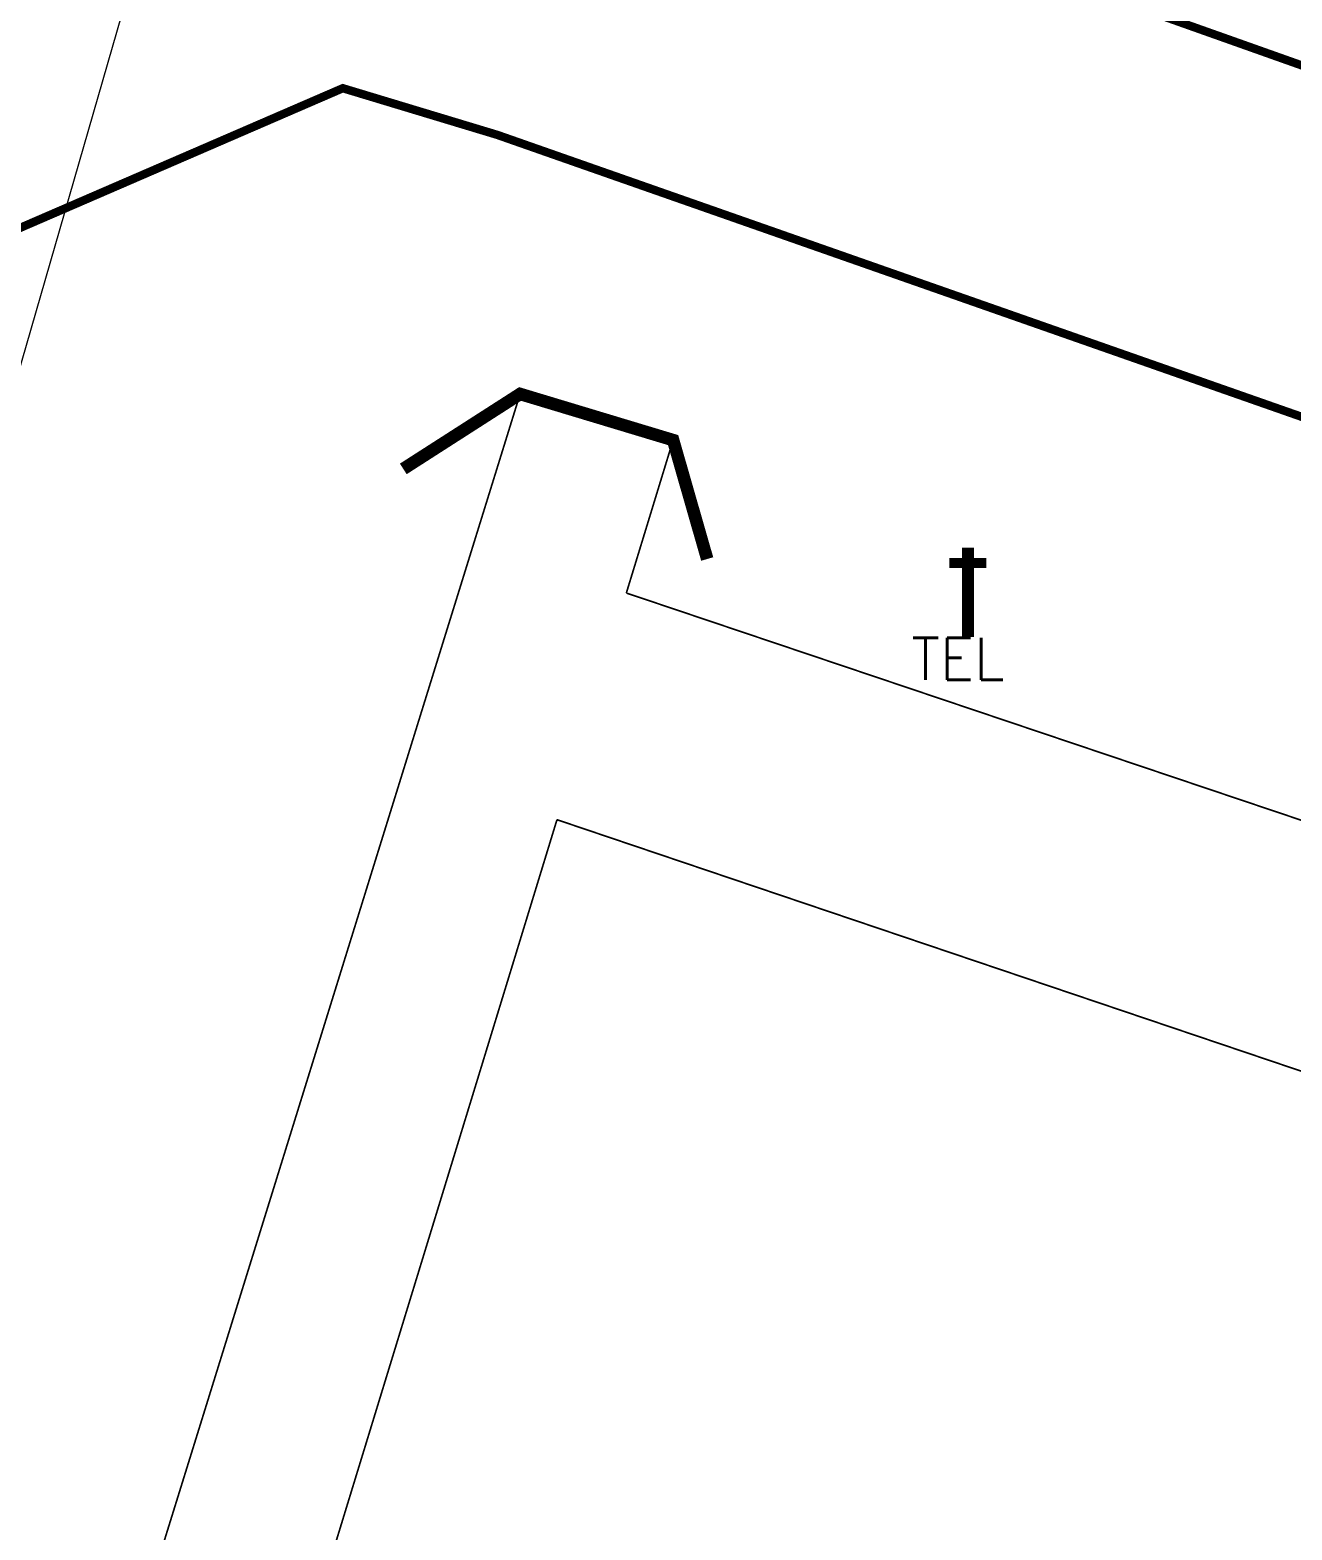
# Model space of a CAD drawing. Header units: inches. Extents: x 350994 to 353538, y 1581369 to 1583842.
# Drawn here: x 351407.99 to 351423.05, y 1583325.12 to 1583343.03 of the extents above; entities that cross this region are included whole.
import ezdxf

# ---------------------------------------------------------------- set-up
doc = ezdxf.new("R2010")
doc.units = ezdxf.units.IN
doc.header["$MEASUREMENT"] = 0
doc.linetypes.add('1', pattern=[0])
doc.linetypes.add('DASHDOTX2', pattern=[2, 1, -0.5, 0, -0.5])
for name, color, linetype in [('CULVERT', 255, '1'), ('EP TF', 5, 'Continuous'), ("ROAD'S", 1, '1'), ('TELEPHONE', 62, 'Continuous')]:
    doc.layers.add(name, color=color, linetype=linetype)
doc.styles.add('ROMANS', font='ROMANS.shx')
doc.styles.get("Standard").update_dxf_attribs({"font": 'arial.ttf'})
doc.linetypes.add('SILT_FENCE', pattern='A,0.5,-0.2,["EP",Standard,S=0.1,R=0,X=-0.1,Y=-0.05],-0.2', length=0.9)

msp = doc.modelspace()

# ---------------------------------------------------------------- linework, layer by layer
at = {"layer": 'CULVERT', "color": 250, "lineweight": 5, "const_width": 0.15}
msp.add_lwpolyline([(351416.073, 1583336.717), (351415.666, 1583338.137), (351413.84, 1583338.688), (351412.446, 1583337.793)], dxfattribs=at)
at = {"layer": 'CULVERT', "color": 250, "linetype": 'DASHDOTX2', "lineweight": 5, "ltscale": 2, "const_width": 0.02}
for points in [[(351396.148, 1583281.636), (351413.84, 1583338.688)], [(351398.182, 1583280.979), (351414.28, 1583333.604)], [(351525.866, 1583295.878), (351414.28, 1583333.604)]]:
    msp.add_lwpolyline(points, dxfattribs=at)
at = {"layer": 'CULVERT', "linetype": 'DASHDOTX2', "lineweight": 5, "ltscale": 2, "const_width": 0.02}
msp.add_lwpolyline([(351415.108, 1583336.311), (351415.666, 1583338.137)], dxfattribs=at)
at = {"layer": 'CULVERT', "color": 250, "linetype": 'DASHDOTX2', "lineweight": 5, "ltscale": 2, "const_width": 0.02, "elevation": 96.872}
msp.add_lwpolyline([(351526.796, 1583298.685), (351415.108, 1583336.311)], dxfattribs=at)
at = {"layer": 'EP TF', "color": 252, "linetype": 'SILT_FENCE', "lineweight": 5, "ltscale": 6, "elevation": 98.457}
msp.add_lwpolyline([(351860.599, 1583050.457), (351843.117, 1583054.927), (351805.428, 1583069.434), (351749.996, 1583088.043), (351693.324, 1583107.195), (351559.818, 1583166.634), (351530.996, 1583175.986), (351505.516, 1583184.189), (351479.554, 1583192.598), (351455.022, 1583200.395), (351427.507, 1583209.446), (351401.181, 1583217.744), (351377.104, 1583229.332), (351383.888, 1583253.394), (351390.184, 1583276.102), (351398.171, 1583304.68), (351406.613, 1583334.671), (351412.571, 1583355.244), (351419.656, 1583379.976), (351427.743, 1583409.247), (351437.315, 1583441.687)], dxfattribs=at)
at = {"layer": "ROAD'S", "lineweight": 5, "const_width": 0.1}
msp.add_lwpolyline([(351411.935, 1583346.868), (351414.522, 1583345.681), (351483.08, 1583321.341), (351517.089, 1583309.894), (351589.218, 1583285.857), (351593.825, 1583286.369), (351610.496, 1583337.07), (351608.719, 1583338.561), (351606.603, 1583339.31), (351528, 1583365.739), (351449.988, 1583391.929), (351428.689, 1583399.389), (351425.433, 1583399.196), (351423.571, 1583399.178), (351410.233, 1583349.25)], close=True, dxfattribs=at)
msp.add_lwpolyline([(351566.837, 1583288.695), (351587.368, 1583281.612), (351589.749, 1583279.92), (351590.972, 1583277.627), (351589.879, 1583272.789), (351572.923, 1583223.021), (351570.49, 1583222.806), (351567.784, 1583223.345), (351562.174, 1583225.354), (351463.672, 1583257.317), (351394.003, 1583279.224), (351390.857, 1583283.441), (351391.809, 1583287.12), (351391.809, 1583287.12), (351391.95, 1583287.665), (351407.18, 1583340.371), (351411.724, 1583342.339), (351413.567, 1583341.782), (351482.492, 1583317.608), (351515.964, 1583306.247), (351528.201, 1583302.025)], dxfattribs=at)
at = {"layer": 'TELEPHONE', "color": 66, "lineweight": 5, "const_width": 0.07}
for points in [[(351419.149, 1583335.822), (351419.22, 1583335.822), (351419.22, 1583336.817), (351419.149, 1583336.817), (351419.149, 1583335.822)], [(351419.149, 1583336.693), (351418.999, 1583336.693), (351418.999, 1583336.643), (351419.149, 1583336.643)], [(351419.149, 1583336.643), (351419.37, 1583336.643), (351419.37, 1583336.693), (351419.149, 1583336.693)]]:
    msp.add_lwpolyline(points, dxfattribs=at)

# ---------------------------------------------------------------- texts
at = {"layer": 'TELEPHONE', "color": 66, "lineweight": 9, "style": 'ROMANS'}
msp.add_text('TEL', height=0.5, dxfattribs=at).set_placement((351418.508, 1583335.276, 196.642))

doc.saveas('drawing.dxf')
